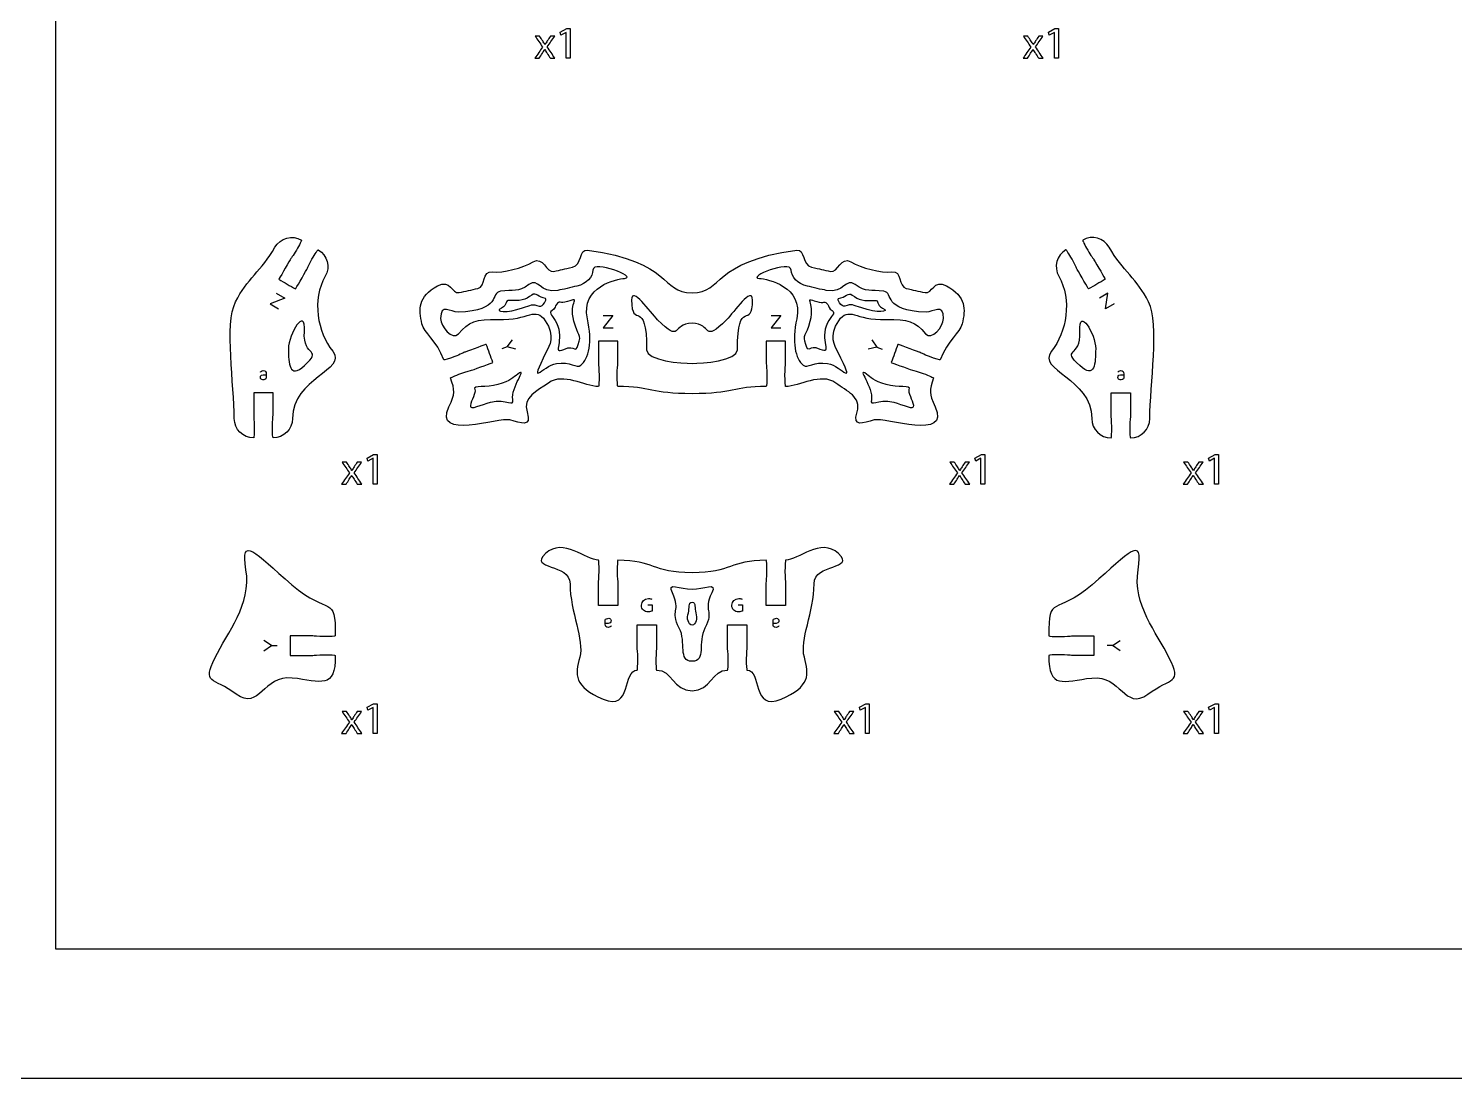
# Model space of a CAD drawing. Extents: x 0 to 1000, y 0 to 600.
# Drawn here: x 199.7 to 420.6, y 0.1 to 162.6 of the extents above; entities that cross this region are included whole.
import ezdxf

# ---------------------------------------------------------------- set-up
doc = ezdxf.new("R2010")
doc.units = 0
doc.header["$MEASUREMENT"] = 0
doc.layers.add('DEFAULT', color=7, linetype='CONTINUOUS')

msp = doc.modelspace()

# ---------------------------------------------------------------- linework, layer by layer
at = {"layer": 'DEFAULT', "color": 250}
for points in [[(1000.05, 0.05), (0.05, 0.05), (0.05, 600.05), (1000.05, 600.05)], [(282.98, 162.01), (282.97, 162.01), (282.17, 161.58), (282.05, 162.05), (283.05, 162.59), (283.58, 162.59), (283.58, 158), (282.98, 158)], [(358.62, 162.01), (358.61, 162.01), (357.81, 161.58), (357.69, 162.05), (358.69, 162.59), (359.22, 162.59), (359.22, 158), (358.62, 158)], [(253.07, 96.07), (253.06, 96.07), (252.26, 95.64), (252.14, 96.11), (253.14, 96.65), (253.67, 96.65), (253.67, 92.06), (253.07, 92.06)], [(347.23, 96.07), (347.22, 96.07), (346.42, 95.64), (346.3, 96.11), (347.3, 96.65), (347.83, 96.65), (347.83, 92.06), (347.23, 92.06)], [(383.43, 96.07), (383.42, 96.07), (382.62, 95.64), (382.5, 96.11), (383.5, 96.65), (384.03, 96.65), (384.03, 92.06), (383.43, 92.06)], [(253.07, 57.48), (253.06, 57.48), (252.26, 57.05), (252.14, 57.53), (253.14, 58.06), (253.67, 58.06), (253.67, 53.48), (253.07, 53.48)], [(329.33, 57.48), (329.32, 57.48), (328.52, 57.05), (328.4, 57.53), (329.4, 58.06), (329.93, 58.06), (329.93, 53.48), (329.33, 53.48)], [(383.43, 57.48), (383.42, 57.48), (382.62, 57.05), (382.5, 57.53), (383.5, 58.06), (384.03, 58.06), (384.03, 53.48), (383.43, 53.48)]]:
    msp.add_lwpolyline(points, close=True, dxfattribs=at)
for points in [[(349.46, 570.05), (980.05, 570.05), (980.05, 20.05), (203.89, 20.05), (203.89, 570.05), (223.88, 570.05)], [(238.05, 121.61), (239.37, 120.84), (237.09, 119.96), (238.41, 119.2)], [(367.85, 119.96), (366.54, 119.2), (366.9, 121.61), (365.57, 120.84)], [(288.71, 118.18), (290.22, 118.18), (288.71, 116.27), (290.24, 116.27)], [(314.71, 118.17), (316.22, 118.17), (314.71, 116.27), (316.24, 116.27)], [(275.19, 112.95), (273.82, 113.31), (273.01, 113.02)], [(273.82, 113.31), (274.65, 114.43)], [(331.12, 113.28), (329.76, 112.95)], [(330.3, 114.43), (331.11, 113.28), (331.92, 112.98)], [(237.32, 67.08), (236.15, 67.85)], [(236.15, 66.27), (237.31, 67.08), (238.18, 67.08)], [(368.79, 66.27), (367.63, 67.08), (366.77, 67.08)], [(367.63, 67.08), (368.79, 67.85)]]:
    msp.add_lwpolyline(points, dxfattribs=at)
for points, knots in [([(278.85, 161.42), (279.02, 161.17), (279.18, 160.93), (279.34, 160.68), (279.47, 160.49), (279.57, 160.32), (279.69, 160.13), (279.69, 160.13), (279.7, 160.13), (279.71, 160.13), (279.82, 160.33), (279.93, 160.51), (280.05, 160.69), (280.21, 160.93), (280.37, 161.17), (280.53, 161.42), (280.75, 161.42), (280.97, 161.42), (281.2, 161.42), (280.81, 160.87), (280.42, 160.32), (280.03, 159.77), (280.43, 159.18), (280.83, 158.59), (281.23, 158), (281, 158), (280.76, 158), (280.53, 158), (280.36, 158.26), (280.19, 158.51), (280.03, 158.77), (279.89, 158.97), (279.78, 159.16), (279.66, 159.36), (279.65, 159.36), (279.65, 159.36), (279.64, 159.36), (279.53, 159.16), (279.41, 158.98), (279.29, 158.77), (279.12, 158.51), (278.96, 158.26), (278.79, 158), (278.56, 158), (278.33, 158), (278.11, 158), (278.51, 158.58), (278.92, 159.16), (279.32, 159.74), (278.93, 160.3), (278.55, 160.86), (278.16, 161.42), (278.39, 161.42), (278.62, 161.42), (278.85, 161.42)], [0, 0, 0, 0, 2.496157, 2.496157, 2.496157, 3.496157, 3.496157, 3.496157, 3.556157, 3.556157, 3.556157, 4.556157, 4.556157, 4.556157, 7.025432, 7.025432, 7.025432, 8.926432, 8.926432, 8.926432, 14.655108, 14.655108, 14.655108, 20.702157, 20.702157, 20.702157, 22.703157, 22.703157, 22.703157, 25.304849, 25.304849, 25.304849, 26.304849, 26.304849, 26.304849, 26.344849, 26.344849, 26.344849, 27.344849, 27.344849, 27.344849, 29.936219, 29.936219, 29.936219, 31.876219, 31.876219, 31.876219, 37.896774, 37.896774, 37.896774, 43.661796, 43.661796, 43.661796, 45.621796, 45.621796, 45.621796, 45.621796]), ([(354.49, 161.42), (354.66, 161.17), (354.82, 160.93), (354.98, 160.68), (355.11, 160.49), (355.21, 160.32), (355.33, 160.13), (355.33, 160.13), (355.34, 160.13), (355.35, 160.13), (355.46, 160.33), (355.57, 160.51), (355.69, 160.69), (355.85, 160.93), (356.01, 161.17), (356.17, 161.42), (356.39, 161.42), (356.61, 161.42), (356.84, 161.42), (356.45, 160.87), (356.06, 160.32), (355.67, 159.77), (356.07, 159.18), (356.47, 158.59), (356.87, 158), (356.64, 158), (356.4, 158), (356.17, 158), (356, 158.26), (355.83, 158.51), (355.66, 158.77), (355.53, 158.97), (355.42, 159.16), (355.3, 159.36), (355.29, 159.36), (355.29, 159.36), (355.28, 159.36), (355.17, 159.16), (355.05, 158.98), (354.92, 158.77), (354.76, 158.51), (354.59, 158.26), (354.43, 158), (354.2, 158), (353.97, 158), (353.75, 158), (354.15, 158.58), (354.55, 159.16), (354.96, 159.74), (354.57, 160.3), (354.19, 160.86), (353.8, 161.42), (354.03, 161.42), (354.26, 161.42), (354.49, 161.42)], [0, 0, 0, 0, 2.496157, 2.496157, 2.496157, 3.496157, 3.496157, 3.496157, 3.556157, 3.556157, 3.556157, 4.556157, 4.556157, 4.556157, 7.025432, 7.025432, 7.025432, 8.926432, 8.926432, 8.926432, 14.655108, 14.655108, 14.655108, 20.702157, 20.702157, 20.702157, 22.703157, 22.703157, 22.703157, 25.304849, 25.304849, 25.304849, 26.304849, 26.304849, 26.304849, 26.344849, 26.344849, 26.344849, 27.344849, 27.344849, 27.344849, 29.936219, 29.936219, 29.936219, 31.876219, 31.876219, 31.876219, 37.896774, 37.896774, 37.896774, 43.661796, 43.661796, 43.661796, 45.621796, 45.621796, 45.621796, 45.621796]), ([(235.6, 109.39), (235.6, 109.51), (235.85, 109.64), (236.04, 109.64), (236.42, 109.64), (236.51, 109.44), (236.51, 109.14), (236.51, 109.14), (236.49, 108.55), (236.51, 108.45), (236.51, 108.31), (236.14, 108.22), (235.97, 108.22), (235.73, 108.22), (235.61, 108.39), (235.61, 108.56), (235.61, 108.84), (235.71, 109.1), (236.51, 109)], [0, 0, 0, 0, 1, 1, 1, 2, 2, 2, 3, 3, 3, 4, 4, 4, 5, 5, 5, 6, 6, 6, 6]), ([(368.44, 109.39), (368.44, 109.51), (368.69, 109.64), (368.87, 109.64), (369.25, 109.64), (369.34, 109.44), (369.34, 109.14), (369.34, 109.14), (369.33, 108.55), (369.35, 108.45), (369.35, 108.31), (368.97, 108.22), (368.81, 108.22), (368.57, 108.22), (368.45, 108.39), (368.45, 108.56), (368.45, 108.84), (368.55, 109.1), (369.34, 109)], [0, 0, 0, 0, 1, 1, 1, 2, 2, 2, 3, 3, 3, 4, 4, 4, 5, 5, 5, 6, 6, 6, 6]), ([(248.94, 95.48), (249.1, 95.23), (249.27, 94.99), (249.43, 94.74), (249.56, 94.55), (249.66, 94.38), (249.77, 94.19), (249.78, 94.19), (249.79, 94.19), (249.8, 94.19), (249.91, 94.39), (250.02, 94.57), (250.13, 94.75), (250.29, 94.99), (250.45, 95.24), (250.61, 95.48), (250.84, 95.48), (251.06, 95.48), (251.29, 95.48), (250.9, 94.93), (250.51, 94.38), (250.12, 93.83), (250.52, 93.24), (250.92, 92.65), (251.32, 92.06), (251.09, 92.06), (250.85, 92.06), (250.61, 92.06), (250.45, 92.32), (250.28, 92.57), (250.11, 92.83), (249.98, 93.03), (249.87, 93.22), (249.75, 93.42), (249.74, 93.42), (249.74, 93.42), (249.73, 93.42), (249.62, 93.22), (249.5, 93.04), (249.37, 92.83), (249.21, 92.57), (249.04, 92.32), (248.88, 92.06), (248.65, 92.06), (248.42, 92.06), (248.19, 92.06), (248.6, 92.64), (249, 93.22), (249.41, 93.8), (249.02, 94.36), (248.64, 94.92), (248.25, 95.48), (248.48, 95.48), (248.71, 95.48), (248.94, 95.48)], [0, 0, 0, 0, 2.496157, 2.496157, 2.496157, 3.496157, 3.496157, 3.496157, 3.556157, 3.556157, 3.556157, 4.556157, 4.556157, 4.556157, 7.025432, 7.025432, 7.025432, 8.926432, 8.926432, 8.926432, 14.655108, 14.655108, 14.655108, 20.702157, 20.702157, 20.702157, 22.703157, 22.703157, 22.703157, 25.304849, 25.304849, 25.304849, 26.304849, 26.304849, 26.304849, 26.344849, 26.344849, 26.344849, 27.344849, 27.344849, 27.344849, 29.936219, 29.936219, 29.936219, 31.876219, 31.876219, 31.876219, 37.896774, 37.896774, 37.896774, 43.661796, 43.661796, 43.661796, 45.621796, 45.621796, 45.621796, 45.621796]), ([(343.1, 95.48), (343.27, 95.23), (343.43, 94.99), (343.59, 94.74), (343.72, 94.55), (343.82, 94.38), (343.94, 94.19), (343.94, 94.19), (343.95, 94.19), (343.96, 94.19), (344.07, 94.39), (344.18, 94.57), (344.3, 94.75), (344.46, 94.99), (344.62, 95.24), (344.78, 95.48), (345, 95.48), (345.22, 95.48), (345.45, 95.48), (345.06, 94.93), (344.67, 94.38), (344.28, 93.83), (344.68, 93.24), (345.08, 92.65), (345.48, 92.06), (345.25, 92.06), (345.01, 92.06), (344.78, 92.06), (344.61, 92.32), (344.44, 92.57), (344.28, 92.83), (344.14, 93.03), (344.03, 93.22), (343.91, 93.42), (343.9, 93.42), (343.9, 93.42), (343.9, 93.42), (343.78, 93.22), (343.66, 93.04), (343.54, 92.83), (343.37, 92.57), (343.21, 92.32), (343.04, 92.06), (342.81, 92.06), (342.59, 92.06), (342.36, 92.06), (342.76, 92.64), (343.17, 93.22), (343.57, 93.81), (343.18, 94.36), (342.8, 94.92), (342.41, 95.48), (342.64, 95.48), (342.87, 95.48), (343.1, 95.48)], [0, 0, 0, 0, 2.496157, 2.496157, 2.496157, 3.496157, 3.496157, 3.496157, 3.556157, 3.556157, 3.556157, 4.556157, 4.556157, 4.556157, 7.025432, 7.025432, 7.025432, 8.926432, 8.926432, 8.926432, 14.654291, 14.654291, 14.654291, 20.702167, 20.702167, 20.702167, 22.703167, 22.703167, 22.703167, 25.305696, 25.305696, 25.305696, 26.305696, 26.305696, 26.305696, 26.345696, 26.345696, 26.345696, 27.345696, 27.345696, 27.345696, 29.937908, 29.937908, 29.937908, 31.877908, 31.877908, 31.877908, 37.899284, 37.899284, 37.899284, 43.663484, 43.663484, 43.663484, 45.623484, 45.623484, 45.623484, 45.623484]), ([(379.3, 95.48), (379.47, 95.23), (379.63, 94.99), (379.79, 94.74), (379.92, 94.55), (380.02, 94.38), (380.14, 94.19), (380.14, 94.19), (380.15, 94.19), (380.16, 94.19), (380.27, 94.39), (380.38, 94.57), (380.5, 94.75), (380.66, 94.99), (380.82, 95.24), (380.98, 95.48), (381.2, 95.48), (381.42, 95.48), (381.65, 95.48), (381.26, 94.93), (380.87, 94.38), (380.48, 93.83), (380.88, 93.24), (381.28, 92.65), (381.68, 92.06), (381.45, 92.06), (381.21, 92.06), (380.98, 92.06), (380.81, 92.32), (380.64, 92.57), (380.48, 92.83), (380.34, 93.03), (380.23, 93.22), (380.11, 93.42), (380.1, 93.42), (380.1, 93.42), (380.09, 93.42), (379.98, 93.22), (379.86, 93.04), (379.73, 92.83), (379.57, 92.57), (379.41, 92.32), (379.24, 92.06), (379.01, 92.06), (378.78, 92.06), (378.56, 92.06), (378.96, 92.64), (379.37, 93.22), (379.77, 93.81), (379.38, 94.36), (379, 94.92), (378.61, 95.48), (378.84, 95.48), (379.07, 95.48), (379.3, 95.48)], [1.96, 1.96, 1.96, 1.96, 4.456157, 4.456157, 4.456157, 5.456157, 5.456157, 5.456157, 5.516157, 5.516157, 5.516157, 6.516157, 6.516157, 6.516157, 8.985432, 8.985432, 8.985432, 10.886432, 10.886432, 10.886432, 16.614291, 16.614291, 16.614291, 22.662167, 22.662167, 22.662167, 24.663167, 24.663167, 24.663167, 27.265696, 27.265696, 27.265696, 28.265696, 28.265696, 28.265696, 28.305696, 28.305696, 28.305696, 29.305696, 29.305696, 29.305696, 31.897908, 31.897908, 31.897908, 33.837908, 33.837908, 33.837908, 39.859284, 39.859284, 39.859284, 45.623484, 45.623484, 45.623484, 47.583484, 47.583484, 47.583484, 47.583484]), ([(295.64, 73.38), (295.86, 73.38), (296.08, 73.38), (296.3, 73.38), (296.3, 73.06), (296.3, 72.73), (296.3, 72.41), (296.19, 72.37), (295.96, 72.3), (295.68, 72.3), (295.38, 72.3), (295.12, 72.38), (294.93, 72.57), (294.75, 72.73), (294.64, 73), (294.64, 73.32), (294.65, 73.92), (295.06, 74.36), (295.74, 74.36), (295.97, 74.36), (296.16, 74.31), (296.24, 74.27)], [0, 0, 0, 0, 1.887, 1.887, 1.887, 4.641, 4.641, 4.641, 5.641, 5.641, 5.641, 6.641, 6.641, 6.641, 7.641, 7.641, 7.641, 8.641, 8.641, 8.641, 9.641, 9.641, 9.641, 9.641]), ([(309.64, 73.38), (309.86, 73.38), (310.08, 73.38), (310.3, 73.38), (310.3, 73.06), (310.3, 72.73), (310.3, 72.41), (310.18, 72.37), (309.95, 72.3), (309.68, 72.3), (309.37, 72.3), (309.12, 72.38), (308.92, 72.57), (308.75, 72.73), (308.64, 73), (308.64, 73.32), (308.65, 73.92), (309.06, 74.36), (309.74, 74.36), (309.97, 74.36), (310.15, 74.31), (310.24, 74.27)], [0, 0, 0, 0, 1.887, 1.887, 1.887, 4.641, 4.641, 4.641, 5.641, 5.641, 5.641, 6.641, 6.641, 6.641, 7.641, 7.641, 7.641, 8.641, 8.641, 8.641, 9.641, 9.641, 9.641, 9.641]), ([(289.93, 70.13), (289.93, 70), (289.68, 69.88), (289.49, 69.88), (289.11, 69.88), (289.02, 70.08), (289.02, 70.37), (289.02, 70.37), (289.03, 70.96), (289.02, 71.06), (289.02, 71.21), (289.39, 71.29), (289.56, 71.29), (289.8, 71.29), (289.92, 71.12), (289.92, 70.95), (289.92, 70.67), (289.82, 70.41), (289.02, 70.51)], [0, 0, 0, 0, 1, 1, 1, 2, 2, 2, 3, 3, 3, 4, 4, 4, 5, 5, 5, 6, 6, 6, 6]), ([(315.93, 70.13), (315.93, 70), (315.68, 69.88), (315.49, 69.88), (315.11, 69.88), (315.02, 70.08), (315.02, 70.37), (315.02, 70.37), (315.03, 70.96), (315.02, 71.06), (315.02, 71.21), (315.39, 71.29), (315.56, 71.29), (315.8, 71.29), (315.92, 71.12), (315.92, 70.95), (315.92, 70.67), (315.82, 70.41), (315.02, 70.51)], [0, 0, 0, 0, 1, 1, 1, 2, 2, 2, 3, 3, 3, 4, 4, 4, 5, 5, 5, 6, 6, 6, 6]), ([(248.94, 56.89), (249.1, 56.65), (249.27, 56.4), (249.43, 56.16), (249.56, 55.97), (249.66, 55.79), (249.77, 55.6), (249.78, 55.6), (249.79, 55.6), (249.8, 55.6), (249.91, 55.8), (250.02, 55.98), (250.13, 56.16), (250.29, 56.41), (250.45, 56.65), (250.61, 56.89), (250.84, 56.89), (251.06, 56.89), (251.29, 56.89), (250.9, 56.34), (250.51, 55.79), (250.12, 55.24), (250.52, 54.65), (250.92, 54.06), (251.32, 53.48), (251.09, 53.48), (250.85, 53.48), (250.61, 53.48), (250.45, 53.73), (250.28, 53.99), (250.11, 54.24), (249.98, 54.44), (249.87, 54.63), (249.75, 54.84), (249.74, 54.84), (249.74, 54.84), (249.73, 54.84), (249.62, 54.63), (249.5, 54.45), (249.37, 54.24), (249.21, 53.99), (249.04, 53.73), (248.88, 53.48), (248.65, 53.48), (248.42, 53.48), (248.19, 53.48), (248.6, 54.06), (249, 54.64), (249.41, 55.22), (249.02, 55.78), (248.64, 56.33), (248.25, 56.89), (248.48, 56.89), (248.71, 56.89), (248.94, 56.89)], [0, 0, 0, 0, 2.496157, 2.496157, 2.496157, 3.496157, 3.496157, 3.496157, 3.556157, 3.556157, 3.556157, 4.556157, 4.556157, 4.556157, 7.025432, 7.025432, 7.025432, 8.926432, 8.926432, 8.926432, 14.655108, 14.655108, 14.655108, 20.702157, 20.702157, 20.702157, 22.703157, 22.703157, 22.703157, 25.304849, 25.304849, 25.304849, 26.304849, 26.304849, 26.304849, 26.344849, 26.344849, 26.344849, 27.344849, 27.344849, 27.344849, 29.936219, 29.936219, 29.936219, 31.876219, 31.876219, 31.876219, 37.896774, 37.896774, 37.896774, 43.661796, 43.661796, 43.661796, 45.621796, 45.621796, 45.621796, 45.621796]), ([(325.2, 56.89), (325.37, 56.65), (325.53, 56.4), (325.69, 56.16), (325.82, 55.97), (325.92, 55.79), (326.04, 55.6), (326.04, 55.6), (326.05, 55.6), (326.06, 55.6), (326.17, 55.8), (326.28, 55.98), (326.4, 56.16), (326.56, 56.41), (326.72, 56.65), (326.88, 56.89), (327.1, 56.89), (327.32, 56.89), (327.55, 56.89), (327.16, 56.34), (326.77, 55.79), (326.38, 55.24), (326.78, 54.65), (327.18, 54.06), (327.58, 53.48), (327.35, 53.48), (327.11, 53.48), (326.88, 53.48), (326.71, 53.73), (326.54, 53.99), (326.38, 54.24), (326.24, 54.44), (326.13, 54.63), (326.01, 54.84), (326, 54.84), (326, 54.84), (326, 54.84), (325.88, 54.63), (325.76, 54.45), (325.64, 54.24), (325.47, 53.99), (325.31, 53.73), (325.14, 53.48), (324.91, 53.48), (324.69, 53.48), (324.46, 53.48), (324.86, 54.06), (325.27, 54.64), (325.67, 55.22), (325.28, 55.78), (324.9, 56.33), (324.51, 56.89), (324.74, 56.89), (324.97, 56.89), (325.2, 56.89)], [0, 0, 0, 0, 2.496157, 2.496157, 2.496157, 3.496157, 3.496157, 3.496157, 3.556157, 3.556157, 3.556157, 4.556157, 4.556157, 4.556157, 7.025432, 7.025432, 7.025432, 8.926432, 8.926432, 8.926432, 14.654291, 14.654291, 14.654291, 20.702167, 20.702167, 20.702167, 22.703167, 22.703167, 22.703167, 25.305696, 25.305696, 25.305696, 26.305696, 26.305696, 26.305696, 26.345696, 26.345696, 26.345696, 27.345696, 27.345696, 27.345696, 29.937908, 29.937908, 29.937908, 31.877908, 31.877908, 31.877908, 37.899284, 37.899284, 37.899284, 43.663484, 43.663484, 43.663484, 45.623484, 45.623484, 45.623484, 45.623484]), ([(379.3, 56.89), (379.47, 56.65), (379.63, 56.4), (379.79, 56.16), (379.92, 55.97), (380.02, 55.79), (380.14, 55.6), (380.14, 55.6), (380.15, 55.6), (380.16, 55.6), (380.27, 55.8), (380.38, 55.98), (380.5, 56.16), (380.66, 56.41), (380.82, 56.65), (380.98, 56.89), (381.2, 56.89), (381.42, 56.89), (381.65, 56.89), (381.26, 56.34), (380.87, 55.79), (380.48, 55.24), (380.88, 54.65), (381.28, 54.06), (381.68, 53.48), (381.45, 53.48), (381.21, 53.48), (380.98, 53.48), (380.81, 53.73), (380.64, 53.99), (380.48, 54.24), (380.34, 54.44), (380.23, 54.63), (380.11, 54.84), (380.1, 54.84), (380.1, 54.84), (380.09, 54.84), (379.98, 54.63), (379.86, 54.45), (379.73, 54.24), (379.57, 53.99), (379.41, 53.73), (379.24, 53.48), (379.01, 53.48), (378.78, 53.48), (378.56, 53.48), (378.96, 54.06), (379.37, 54.64), (379.77, 55.22), (379.38, 55.78), (379, 56.33), (378.61, 56.89), (378.84, 56.89), (379.07, 56.89), (379.3, 56.89)], [0, 0, 0, 0, 2.496157, 2.496157, 2.496157, 3.496157, 3.496157, 3.496157, 3.556157, 3.556157, 3.556157, 4.556157, 4.556157, 4.556157, 7.025432, 7.025432, 7.025432, 8.926432, 8.926432, 8.926432, 14.654291, 14.654291, 14.654291, 20.702167, 20.702167, 20.702167, 22.703167, 22.703167, 22.703167, 25.305696, 25.305696, 25.305696, 26.305696, 26.305696, 26.305696, 26.345696, 26.345696, 26.345696, 27.345696, 27.345696, 27.345696, 29.937908, 29.937908, 29.937908, 31.877908, 31.877908, 31.877908, 37.899284, 37.899284, 37.899284, 43.663484, 43.663484, 43.663484, 45.623484, 45.623484, 45.623484, 45.623484])]:
    msp.add_open_spline(points, degree=3, knots=knots, dxfattribs=at)
at = {"layer": 'DEFAULT', "color": 1}
for points, knots in [([(231.56, 102.22), (231.56, 100.56), (232.9, 99.22), (234.56, 99.22), (234.61, 99.22), (234.66, 100), (234.66, 100.97), (234.66, 101.94), (234.56, 102.55), (234.56, 102.72), (234.56, 103.89), (234.56, 105.05), (234.56, 106.22), (235.56, 106.22), (236.56, 106.22), (237.56, 106.22), (237.56, 105.05), (237.56, 103.89), (237.56, 102.72), (237.56, 102.55), (237.46, 101.94), (237.46, 100.97), (237.46, 100), (237.5, 99.22), (237.56, 99.22), (239.22, 99.22), (240.56, 100.56), (240.56, 102.22), (240.56, 108.54), (249.16, 109.64), (246.8, 112.63), (244.44, 115.62), (243.56, 120.62), (245.65, 124.25), (246.48, 125.68), (245.99, 127.52), (244.56, 128.35), (244.51, 128.38), (244.08, 127.72), (243.59, 126.88), (243.11, 126.04), (242.89, 125.47), (242.81, 125.32), (242.37, 124.56), (241.06, 122.28), (241.06, 122.28), (240.19, 122.78), (239.32, 123.28), (238.46, 123.79), (238.46, 123.79), (239.77, 126.06), (240.21, 126.82), (240.3, 126.97), (240.69, 127.44), (241.17, 128.28), (241.65, 129.12), (242.01, 129.82), (241.96, 129.85), (240.52, 130.68), (238.69, 130.19), (237.86, 128.75), (235.77, 125.13), (233.49, 123.77), (231.75, 120.31), (230.01, 116.86), (231.56, 107.38), (231.56, 102.22)], [1, 1, 1, 1, 2, 2, 2, 3, 3, 3, 4, 4, 4, 13.92, 13.92, 13.92, 22.43, 22.43, 22.43, 32.35, 32.35, 32.35, 33.35, 33.35, 33.35, 34.35, 34.35, 34.35, 35.35, 35.35, 35.35, 36.35, 36.35, 36.35, 37.35, 37.35, 37.35, 38.35, 38.35, 38.35, 39.35, 39.35, 39.35, 40.35, 40.35, 40.35, 41.35, 41.35, 41.35, 49.862608, 49.862608, 49.862608, 50.862608, 50.862608, 50.862608, 51.862608, 51.862608, 51.862608, 52.862608, 52.862608, 52.862608, 53.862608, 53.862608, 53.862608, 54.862608, 54.862608, 54.862608, 55.862608, 55.862608, 55.862608, 55.862608]), ([(373.39, 102.22), (373.39, 100.56), (372.05, 99.22), (370.39, 99.22), (370.33, 99.22), (370.29, 100), (370.29, 100.97), (370.29, 101.94), (370.39, 102.55), (370.39, 102.72), (370.39, 103.89), (370.39, 105.05), (370.39, 106.22), (369.39, 106.22), (368.39, 106.22), (367.39, 106.22), (367.39, 105.05), (367.39, 103.89), (367.39, 102.72), (367.39, 102.55), (367.49, 101.94), (367.49, 100.97), (367.49, 100), (367.45, 99.22), (367.39, 99.22), (365.73, 99.22), (364.39, 100.56), (364.39, 102.22), (364.39, 108.54), (355.79, 109.64), (358.15, 112.63), (360.5, 115.62), (361.38, 120.62), (359.29, 124.25), (358.46, 125.68), (358.95, 127.52), (360.39, 128.35), (360.44, 128.38), (360.87, 127.72), (361.35, 126.88), (361.84, 126.04), (362.06, 125.47), (362.14, 125.32), (362.58, 124.56), (363.89, 122.28), (363.89, 122.28), (364.76, 122.78), (365.62, 123.28), (366.49, 123.79), (366.49, 123.79), (365.18, 126.06), (364.74, 126.82), (364.65, 126.97), (364.26, 127.44), (363.78, 128.28), (363.29, 129.12), (362.94, 129.82), (362.99, 129.85), (364.43, 130.68), (366.26, 130.19), (367.09, 128.75), (369.18, 125.13), (371.46, 123.77), (373.2, 120.31), (374.94, 116.86), (373.39, 107.38), (373.39, 102.22)], [1, 1, 1, 1, 2, 2, 2, 3, 3, 3, 4, 4, 4, 13.92, 13.92, 13.92, 22.43, 22.43, 22.43, 32.35, 32.35, 32.35, 33.35, 33.35, 33.35, 34.35, 34.35, 34.35, 35.35, 35.35, 35.35, 36.35, 36.35, 36.35, 37.35, 37.35, 37.35, 38.35, 38.35, 38.35, 39.35, 39.35, 39.35, 40.35, 40.35, 40.35, 41.35, 41.35, 41.35, 49.862608, 49.862608, 49.862608, 50.862608, 50.862608, 50.862608, 51.862608, 51.862608, 51.862608, 52.862608, 52.862608, 52.862608, 53.862608, 53.862608, 53.862608, 54.862608, 54.862608, 54.862608, 55.862608, 55.862608, 55.862608, 55.862608]), ([(341.89, 122.78), (339.88, 123.88), (339.71, 121.46), (338.57, 121.72), (337.49, 121.96), (336.71, 122.13), (335.64, 122.37), (334.42, 122.65), (335.04, 125.13), (333.42, 124.94), (331.8, 124.74), (328.64, 125.52), (327.09, 126.48), (325.55, 127.43), (325.04, 124.74), (323.93, 125), (322.82, 125.24), (322.3, 125.36), (321, 125.65), (319.47, 125.99), (320.01, 128.49), (318.68, 128.3), (305.47, 126.48), (307.36, 121.7), (302.47, 121.7), (297.59, 121.7), (299.48, 126.48), (286.27, 128.3), (284.94, 128.49), (285.48, 125.99), (283.95, 125.65), (282.64, 125.36), (282.13, 125.24), (281.02, 125), (279.9, 124.74), (279.4, 127.43), (277.85, 126.48), (276.3, 125.52), (273.14, 124.74), (271.53, 124.94), (269.91, 125.13), (270.53, 122.65), (269.31, 122.37), (268.24, 122.13), (267.46, 121.96), (266.38, 121.72), (265.24, 121.46), (265.07, 123.88), (263.06, 122.78), (259.99, 121.08), (260.11, 119.14), (260.63, 116.89), (260.94, 115.53), (262.92, 114.32), (264.02, 111.32), (264.04, 111.27), (264.79, 111.49), (265.7, 111.82), (266.61, 112.15), (267.14, 112.46), (267.31, 112.52), (268.13, 112.81), (270.6, 113.71), (270.6, 113.71), (270.94, 112.77), (271.28, 111.83), (271.62, 110.89), (271.62, 110.89), (269.15, 110), (268.33, 109.7), (268.17, 109.64), (267.56, 109.52), (266.65, 109.19), (265.75, 108.86), (265.03, 108.55), (265.04, 108.5), (265.75, 106.56), (265.79, 106.14), (264.81, 104.05), (262.31, 98.74), (272.56, 102.46), (274.26, 102), (275.96, 101.55), (277.68, 100.75), (276.91, 103.25), (276.21, 105.56), (278.45, 106.44), (280.21, 107.72), (282.53, 109.4), (285.82, 107.18), (287.98, 107.18), (288.03, 107.18), (288.07, 107.97), (288.07, 108.93), (288.07, 109.9), (287.97, 110.51), (287.97, 110.68), (287.97, 111.85), (287.97, 113.01), (287.97, 114.18), (288.97, 114.18), (289.97, 114.18), (290.97, 114.18), (290.97, 113.02), (290.97, 111.85), (290.97, 110.68), (290.97, 110.51), (290.87, 109.9), (290.87, 108.93), (290.87, 107.97), (290.92, 107.18), (290.97, 107.18), (296.07, 107.18), (296.12, 106.07), (302.48, 106.07), (308.83, 106.07), (308.88, 107.18), (313.97, 107.18), (314.03, 107.18), (314.07, 107.97), (314.07, 108.93), (314.07, 109.9), (313.97, 110.51), (313.97, 110.68), (313.97, 111.85), (313.97, 113.02), (313.97, 114.18), (314.97, 114.18), (315.97, 114.18), (316.97, 114.18), (316.97, 113.01), (316.97, 111.85), (316.97, 110.68), (316.97, 110.51), (316.87, 109.9), (316.87, 108.93), (316.87, 107.97), (316.92, 107.18), (316.97, 107.18), (319.13, 107.18), (322.42, 109.4), (324.73, 107.72), (326.5, 106.44), (328.74, 105.56), (328.03, 103.25), (327.27, 100.75), (328.99, 101.55), (330.69, 102), (332.39, 102.46), (342.63, 98.74), (340.14, 104.05), (339.16, 106.14), (339.2, 106.56), (339.9, 108.5), (339.92, 108.55), (339.2, 108.86), (338.29, 109.19), (337.38, 109.52), (336.78, 109.64), (336.62, 109.7), (335.79, 110), (333.32, 110.89), (333.32, 110.89), (333.67, 111.83), (334.01, 112.77), (334.35, 113.71), (334.35, 113.71), (336.82, 112.81), (337.64, 112.52), (337.8, 112.46), (338.34, 112.15), (339.25, 111.82), (340.16, 111.49), (340.91, 111.27), (340.93, 111.32), (342.02, 114.32), (344.01, 115.53), (344.32, 116.89), (344.84, 119.14), (344.96, 121.08), (341.89, 122.78)], [1, 1, 1, 1, 2, 2, 2, 3, 3, 3, 4, 4, 4, 5, 5, 5, 6, 6, 6, 7, 7, 7, 8, 8, 8, 9, 9, 9, 10, 10, 10, 11, 11, 11, 12, 12, 12, 13, 13, 13, 14, 14, 14, 15, 15, 15, 16, 16, 16, 17, 17, 17, 18, 18, 18, 19, 19, 19, 20, 20, 20, 21, 21, 21, 22, 22, 22, 30.503423, 30.503423, 30.503423, 31.503423, 31.503423, 31.503423, 32.503423, 32.503423, 32.503423, 33.503423, 33.503423, 33.503423, 34.503423, 34.503423, 34.503423, 35.503423, 35.503423, 35.503423, 36.503423, 36.503423, 36.503423, 37.503423, 37.503423, 37.503423, 38.503423, 38.503423, 38.503423, 39.503423, 39.503423, 39.503423, 40.503423, 40.503423, 40.503423, 50.413423, 50.413423, 50.413423, 58.913429, 58.913429, 58.913429, 68.833429, 68.833429, 68.833429, 69.833429, 69.833429, 69.833429, 70.833429, 70.833429, 70.833429, 71.833429, 71.833429, 71.833429, 72.833429, 72.833429, 72.833429, 73.833429, 73.833429, 73.833429, 74.833429, 74.833429, 74.833429, 84.753429, 84.753429, 84.753429, 93.253435, 93.253435, 93.253435, 103.163435, 103.163435, 103.163435, 104.163435, 104.163435, 104.163435, 105.163435, 105.163435, 105.163435, 106.163435, 106.163435, 106.163435, 107.163435, 107.163435, 107.163435, 108.163435, 108.163435, 108.163435, 109.163435, 109.163435, 109.163435, 110.163435, 110.163435, 110.163435, 111.163435, 111.163435, 111.163435, 112.163435, 112.163435, 112.163435, 113.163435, 113.163435, 113.163435, 121.666857, 121.666857, 121.666857, 122.666857, 122.666857, 122.666857, 123.666857, 123.666857, 123.666857, 124.666857, 124.666857, 124.666857, 125.666857, 125.666857, 125.666857, 126.666857, 126.666857, 126.666857, 126.666857]), ([(309.51, 112.85), (309.51, 111.19), (304.06, 110.75), (302.48, 110.75), (300.9, 110.75), (295.44, 111.19), (295.44, 112.85), (295.44, 121.17), (293.11, 115.85), (293.11, 120.58), (293.11, 122.84), (295.99, 118.66), (297.13, 117.52), (300.9, 113.73), (299.28, 116.97), (302.47, 116.97), (305.66, 116.97), (304.05, 113.73), (307.81, 117.52), (308.95, 118.66), (311.84, 122.84), (311.84, 120.58), (311.84, 115.85), (309.51, 121.17), (309.51, 112.85)], [1, 1, 1, 1, 2, 2, 2, 3, 3, 3, 4, 4, 4, 5, 5, 5, 6, 6, 6, 7, 7, 7, 8, 8, 8, 9, 9, 9, 9]), ([(231.86, 59.56), (235.51, 56.91), (236.01, 62.55), (240.52, 62.05), (245.04, 61.56), (247.21, 60.18), (247.21, 65.56), (247.21, 65.62), (246.43, 65.66), (245.46, 65.66), (244.49, 65.66), (243.88, 65.56), (243.71, 65.56), (242.54, 65.56), (241.37, 65.56), (240.21, 65.56), (240.21, 66.56), (240.21, 67.56), (240.21, 68.56), (241.37, 68.56), (242.54, 68.56), (243.71, 68.56), (243.88, 68.56), (244.49, 68.46), (245.46, 68.46), (246.43, 68.46), (247.21, 68.51), (247.21, 68.56), (247.21, 75.17), (246.3, 71.52), (240.49, 76.5), (234.68, 81.48), (232.52, 84.3), (233.37, 78.82), (234.22, 73.34), (230.53, 69.19), (228.54, 65.14), (226.55, 61.09), (228.21, 62.22), (231.86, 59.56)], [1, 1, 1, 1, 2, 2, 2, 3, 3, 3, 4, 4, 4, 5, 5, 5, 14.92, 14.92, 14.92, 23.43, 23.43, 23.43, 33.35, 33.35, 33.35, 34.35, 34.35, 34.35, 35.35, 35.35, 35.35, 36.35, 36.35, 36.35, 37.35, 37.35, 37.35, 38.35, 38.35, 38.35, 39.35, 39.35, 39.35, 39.35]), ([(373.09, 59.56), (369.44, 56.91), (368.94, 62.55), (364.42, 62.05), (359.9, 61.56), (357.74, 60.18), (357.74, 65.56), (357.74, 65.62), (358.52, 65.66), (359.49, 65.66), (360.46, 65.66), (361.06, 65.56), (361.24, 65.56), (362.41, 65.56), (363.57, 65.56), (364.74, 65.56), (364.74, 66.56), (364.74, 67.56), (364.74, 68.56), (363.57, 68.56), (362.41, 68.56), (361.24, 68.56), (361.06, 68.56), (360.46, 68.46), (359.49, 68.46), (358.52, 68.46), (357.74, 68.51), (357.74, 68.56), (357.74, 75.17), (358.64, 71.52), (364.45, 76.5), (370.26, 81.48), (372.42, 84.3), (371.57, 78.82), (370.72, 73.34), (374.42, 69.19), (376.41, 65.14), (378.4, 61.09), (376.74, 62.22), (373.09, 59.56)], [1, 1, 1, 1, 2, 2, 2, 3, 3, 3, 4, 4, 4, 5, 5, 5, 14.92, 14.92, 14.92, 23.43, 23.43, 23.43, 33.35, 33.35, 33.35, 34.35, 34.35, 34.35, 35.35, 35.35, 35.35, 36.35, 36.35, 36.35, 37.35, 37.35, 37.35, 38.35, 38.35, 38.35, 39.35, 39.35, 39.35, 39.35]), ([(302.47, 60.09), (299.55, 60.09), (299.39, 63.29), (296.97, 63.29), (296.92, 63.29), (296.88, 64.07), (296.88, 65.04), (296.88, 66.01), (296.97, 66.62), (296.97, 66.79), (296.97, 67.96), (296.97, 69.12), (296.97, 70.29), (295.97, 70.29), (294.97, 70.29), (293.98, 70.29), (293.98, 69.12), (293.98, 67.96), (293.98, 66.79), (293.98, 66.62), (294.07, 66.01), (294.07, 65.04), (294.07, 64.07), (294.03, 63.29), (293.98, 63.29), (291.67, 63.29), (293.23, 56.85), (288.69, 58.78), (284.14, 60.71), (284.33, 62.58), (285.07, 65.26), (285.82, 67.94), (283.57, 72.24), (283.57, 76.65), (283.57, 79.87), (277.05, 78.77), (279.78, 81.32), (282.52, 83.87), (286.11, 80.29), (287.97, 80.29), (288.03, 80.29), (288.07, 79.51), (288.07, 78.54), (288.07, 77.57), (287.97, 76.96), (287.97, 76.79), (287.97, 75.62), (287.97, 74.46), (287.97, 73.29), (288.97, 73.29), (289.97, 73.29), (290.97, 73.29), (290.97, 74.46), (290.97, 75.62), (290.97, 76.79), (290.97, 76.96), (290.87, 77.57), (290.87, 78.54), (290.87, 79.51), (290.92, 80.29), (290.98, 80.29), (296.62, 80.29), (296.24, 78.35), (302.47, 78.35), (308.71, 78.35), (308.33, 80.29), (313.97, 80.29), (314.03, 80.29), (314.07, 79.51), (314.07, 78.54), (314.07, 77.57), (313.97, 76.96), (313.97, 76.79), (313.97, 75.62), (313.97, 74.46), (313.97, 73.29), (314.97, 73.29), (315.97, 73.29), (316.97, 73.29), (316.97, 74.46), (316.97, 75.62), (316.97, 76.79), (316.97, 76.96), (316.87, 77.57), (316.87, 78.54), (316.87, 79.51), (316.92, 80.29), (316.97, 80.29), (318.84, 80.29), (322.42, 83.87), (325.16, 81.32), (327.9, 78.77), (321.37, 79.87), (321.37, 76.65), (321.37, 72.24), (319.12, 67.94), (319.87, 65.26), (320.62, 62.58), (320.8, 60.71), (316.26, 58.78), (311.72, 56.85), (313.28, 63.29), (310.97, 63.29), (310.92, 63.29), (310.87, 64.07), (310.87, 65.04), (310.87, 66.01), (310.97, 66.62), (310.97, 66.79), (310.97, 67.96), (310.97, 69.12), (310.97, 70.29), (309.97, 70.29), (308.97, 70.29), (307.97, 70.29), (307.97, 69.12), (307.97, 67.96), (307.97, 66.79), (307.97, 66.62), (308.07, 66.01), (308.07, 65.04), (308.07, 64.07), (308.03, 63.29), (307.97, 63.29), (305.55, 63.29), (305.39, 60.09), (302.47, 60.09)], [1, 1, 1, 1, 2, 2, 2, 3, 3, 3, 4, 4, 4, 13.92, 13.92, 13.92, 22.42, 22.42, 22.42, 32.34, 32.34, 32.34, 33.34, 33.34, 33.34, 34.34, 34.34, 34.34, 35.34, 35.34, 35.34, 36.34, 36.34, 36.34, 37.34, 37.34, 37.34, 38.34, 38.34, 38.34, 39.34, 39.34, 39.34, 40.34, 40.34, 40.34, 41.34, 41.34, 41.34, 51.26, 51.26, 51.26, 59.76, 59.76, 59.76, 69.68, 69.68, 69.68, 70.68, 70.68, 70.68, 71.68, 71.68, 71.68, 72.68, 72.68, 72.68, 73.68, 73.68, 73.68, 74.68, 74.68, 74.68, 75.68, 75.68, 75.68, 85.6, 85.6, 85.6, 94.1, 94.1, 94.1, 104.02, 104.02, 104.02, 105.02, 105.02, 105.02, 106.02, 106.02, 106.02, 107.02, 107.02, 107.02, 108.02, 108.02, 108.02, 109.02, 109.02, 109.02, 110.02, 110.02, 110.02, 111.02, 111.02, 111.02, 112.02, 112.02, 112.02, 113.02, 113.02, 113.02, 122.94, 122.94, 122.94, 131.44, 131.44, 131.44, 141.36, 141.36, 141.36, 142.36, 142.36, 142.36, 143.36, 143.36, 143.36, 144.36, 144.36, 144.36, 144.36])]:
    msp.add_open_spline(points, degree=3, knots=knots, dxfattribs=at)
at = {"layer": 'DEFAULT', "color": 5}
for points, knots in [([(279.89, 112.55), (280.35, 113.49), (281.36, 114.98), (279.74, 117.35), (278.13, 119.71), (277.36, 117.38), (272.39, 117.56), (269.06, 117.68), (267.83, 117.22), (266.29, 115.34), (265.35, 114.19), (263.53, 116.51), (263.52, 117.7), (263.5, 120.19), (265.1, 118.67), (266.22, 118.7), (273.04, 118.9), (271.15, 121.71), (272.79, 121.93), (274.83, 122.22), (275.46, 121.71), (277.21, 122.97), (278.75, 124.07), (278.81, 121.58), (281.68, 122.07), (282.42, 122.19), (283.76, 122.53), (284.61, 122.72), (286.21, 123.08), (287.06, 124.18), (287.11, 125.21), (287.19, 126.87), (294.08, 124.05), (292.03, 123.93), (290.81, 123.85), (285.17, 122.65), (286.27, 117.68), (287.06, 114.11), (286.47, 111.43), (285.24, 110.48), (284.56, 109.95), (283.58, 111.1), (281.48, 110.75), (279.2, 110.36), (276.99, 106.64), (279.89, 112.55)], [1, 1, 1, 1, 2, 2, 2, 3, 3, 3, 4, 4, 4, 5, 5, 5, 6, 6, 6, 7, 7, 7, 8, 8, 8, 9, 9, 9, 10, 10, 10, 11, 11, 11, 12, 12, 12, 13, 13, 13, 14, 14, 14, 15, 15, 15, 16, 16, 16, 16]), ([(323.47, 110.75), (321.36, 111.1), (320.38, 109.95), (319.7, 110.48), (318.48, 111.43), (317.89, 114.1), (318.68, 117.68), (319.77, 122.64), (314.14, 123.85), (312.91, 123.92), (310.86, 124.05), (317.75, 126.87), (317.83, 125.21), (317.88, 124.18), (318.73, 123.08), (320.34, 122.72), (321.18, 122.53), (322.53, 122.19), (323.27, 122.07), (326.13, 121.58), (326.19, 124.07), (327.74, 122.97), (329.48, 121.71), (330.11, 122.22), (332.16, 121.93), (333.79, 121.71), (331.9, 118.91), (338.73, 118.7), (339.85, 118.67), (341.45, 120.19), (341.42, 117.7), (341.41, 116.52), (339.6, 114.19), (338.65, 115.34), (337.11, 117.23), (335.89, 117.68), (332.56, 117.56), (327.59, 117.38), (326.82, 119.71), (325.2, 117.35), (323.58, 114.98), (324.6, 113.49), (325.06, 112.55), (327.96, 106.64), (325.75, 110.36), (323.47, 110.75)], [1, 1, 1, 1, 2, 2, 2, 3, 3, 3, 4, 4, 4, 5, 5, 5, 6, 6, 6, 7, 7, 7, 8, 8, 8, 9, 9, 9, 10, 10, 10, 11, 11, 11, 12, 12, 12, 13, 13, 13, 14, 14, 14, 15, 15, 15, 16, 16, 16, 16]), ([(242.41, 115.67), (242.18, 111.5), (245.42, 113.22), (242.41, 110.41), (240.08, 108.24), (239.95, 110.8), (239.95, 113.04), (239.95, 115.28), (242.62, 119.73), (242.41, 115.67)], [0, 0, 0, 0, 1, 1, 1, 2, 2, 2, 3, 3, 3, 3]), ([(362.54, 115.67), (362.77, 111.5), (359.52, 113.22), (362.54, 110.41), (364.87, 108.24), (365, 110.8), (365, 113.04), (365, 115.28), (362.33, 119.73), (362.54, 115.67)], [0, 0, 0, 0, 1, 1, 1, 2, 2, 2, 3, 3, 3, 3]), ([(275.47, 109.1), (277.16, 110.31), (274.32, 107.04), (274.7, 105.15), (274.95, 103.92), (273.81, 105.38), (271.24, 104.75), (269.88, 104.42), (268, 103.42), (268.13, 104.24), (268.26, 105.01), (269.04, 106.28), (268.81, 106.72), (268.46, 107.42), (270.61, 106.98), (272.4, 107.48), (274.4, 108.04), (274.76, 108.6), (275.47, 109.1)], [0, 0, 0, 0, 1, 1, 1, 2, 2, 2, 3, 3, 3, 4, 4, 4, 5, 5, 5, 6, 6, 6, 6]), ([(332.55, 107.48), (334.34, 106.98), (336.49, 107.42), (336.13, 106.72), (335.91, 106.28), (336.69, 105.01), (336.81, 104.24), (336.95, 103.42), (335.07, 104.42), (333.71, 104.75), (331.14, 105.38), (330, 103.92), (330.25, 105.15), (330.63, 107.04), (327.79, 110.31), (329.48, 109.1), (330.18, 108.6), (330.55, 108.04), (332.55, 107.48)], [0, 0, 0, 0, 1, 1, 1, 2, 2, 2, 3, 3, 3, 4, 4, 4, 5, 5, 5, 6, 6, 6, 6]), ([(302.48, 64.64), (304.71, 64.65), (303.29, 67.55), (304.47, 69.79), (305.97, 72.61), (304.09, 72.3), (305.53, 75.22), (306.43, 77.04), (304.28, 75.79), (302.47, 75.79), (300.66, 75.79), (298.52, 77.04), (299.42, 75.22), (300.85, 72.3), (298.98, 72.61), (300.48, 69.79), (301.66, 67.55), (300.24, 64.64), (302.48, 64.64)], [0, 0, 0, 0, 1, 1, 1, 2, 2, 2, 3, 3, 3, 4, 4, 4, 5, 5, 5, 6, 6, 6, 6])]:
    msp.add_open_spline(points, degree=3, knots=knots, dxfattribs=at)
at = {"layer": 'DEFAULT', "color": 3}
for points, knots in [([(279.76, 120.8), (280.04, 120.75), (279.37, 119.43), (278.81, 119.62), (277.67, 120), (277.61, 119.83), (276.2, 119.34), (273.89, 118.53), (271.63, 118.7), (272.95, 119.31), (273.95, 119.77), (273.46, 120.59), (274.14, 120.52), (275.73, 120.37), (276.76, 120.6), (277.66, 121.35), (278.26, 121.85), (278.73, 120.98), (279.76, 120.8)], [0, 0, 0, 0, 1, 1, 1, 2, 2, 2, 3, 3, 3, 4, 4, 4, 5, 5, 5, 6, 6, 6, 6]), ([(325.18, 120.8), (324.9, 120.75), (325.57, 119.43), (326.13, 119.62), (327.27, 120), (327.34, 119.83), (328.75, 119.34), (331.05, 118.53), (333.31, 118.7), (331.99, 119.31), (330.99, 119.78), (331.48, 120.59), (330.8, 120.52), (329.22, 120.37), (328.19, 120.6), (327.29, 121.35), (326.69, 121.85), (326.22, 120.98), (325.18, 120.8)], [0, 0, 0, 0, 1, 1, 1, 2, 2, 2, 3, 3, 3, 4, 4, 4, 5, 5, 5, 6, 6, 6, 6]), ([(284.85, 113.69), (284.29, 112.08), (284.54, 113.8), (282.61, 112.93), (280.68, 112.06), (282.79, 114.36), (281.49, 117.04), (280.98, 118.08), (280.12, 118.56), (280.79, 118.93), (281.3, 119.22), (281.27, 119.68), (281.45, 119.9), (281.98, 120.59), (281.94, 119.92), (283.17, 120.34), (285.42, 121.09), (283.33, 120.44), (284.16, 117.31), (284.79, 114.97), (285.41, 115.29), (284.85, 113.69)], [0, 0, 0, 0, 1, 1, 1, 2, 2, 2, 3, 3, 3, 4, 4, 4, 5, 5, 5, 6, 6, 6, 7, 7, 7, 7]), ([(320.09, 113.69), (320.66, 112.08), (320.41, 113.8), (322.34, 112.93), (324.27, 112.06), (322.15, 114.36), (323.46, 117.04), (323.96, 118.08), (324.82, 118.56), (324.16, 118.93), (323.64, 119.21), (323.67, 119.68), (323.5, 119.9), (322.96, 120.59), (323.01, 119.92), (321.78, 120.33), (319.53, 121.09), (321.61, 120.44), (320.78, 117.31), (320.16, 114.96), (319.54, 115.29), (320.09, 113.69)], [0, 0, 0, 0, 1, 1, 1, 2, 2, 2, 3, 3, 3, 4, 4, 4, 5, 5, 5, 6, 6, 6, 7, 7, 7, 7]), ([(302.48, 73.79), (301.8, 73.79), (302.14, 72.83), (301.9, 72.16), (301.59, 71.32), (301.89, 70.24), (302.47, 70.24), (303.06, 70.24), (303.35, 71.32), (303.05, 72.16), (302.8, 72.83), (303.15, 73.79), (302.48, 73.79)], [0, 0, 0, 0, 1, 1, 1, 2, 2, 2, 3, 3, 3, 4, 4, 4, 4])]:
    msp.add_open_spline(points, degree=3, knots=knots, dxfattribs=at)

doc.saveas('drawing.dxf')
